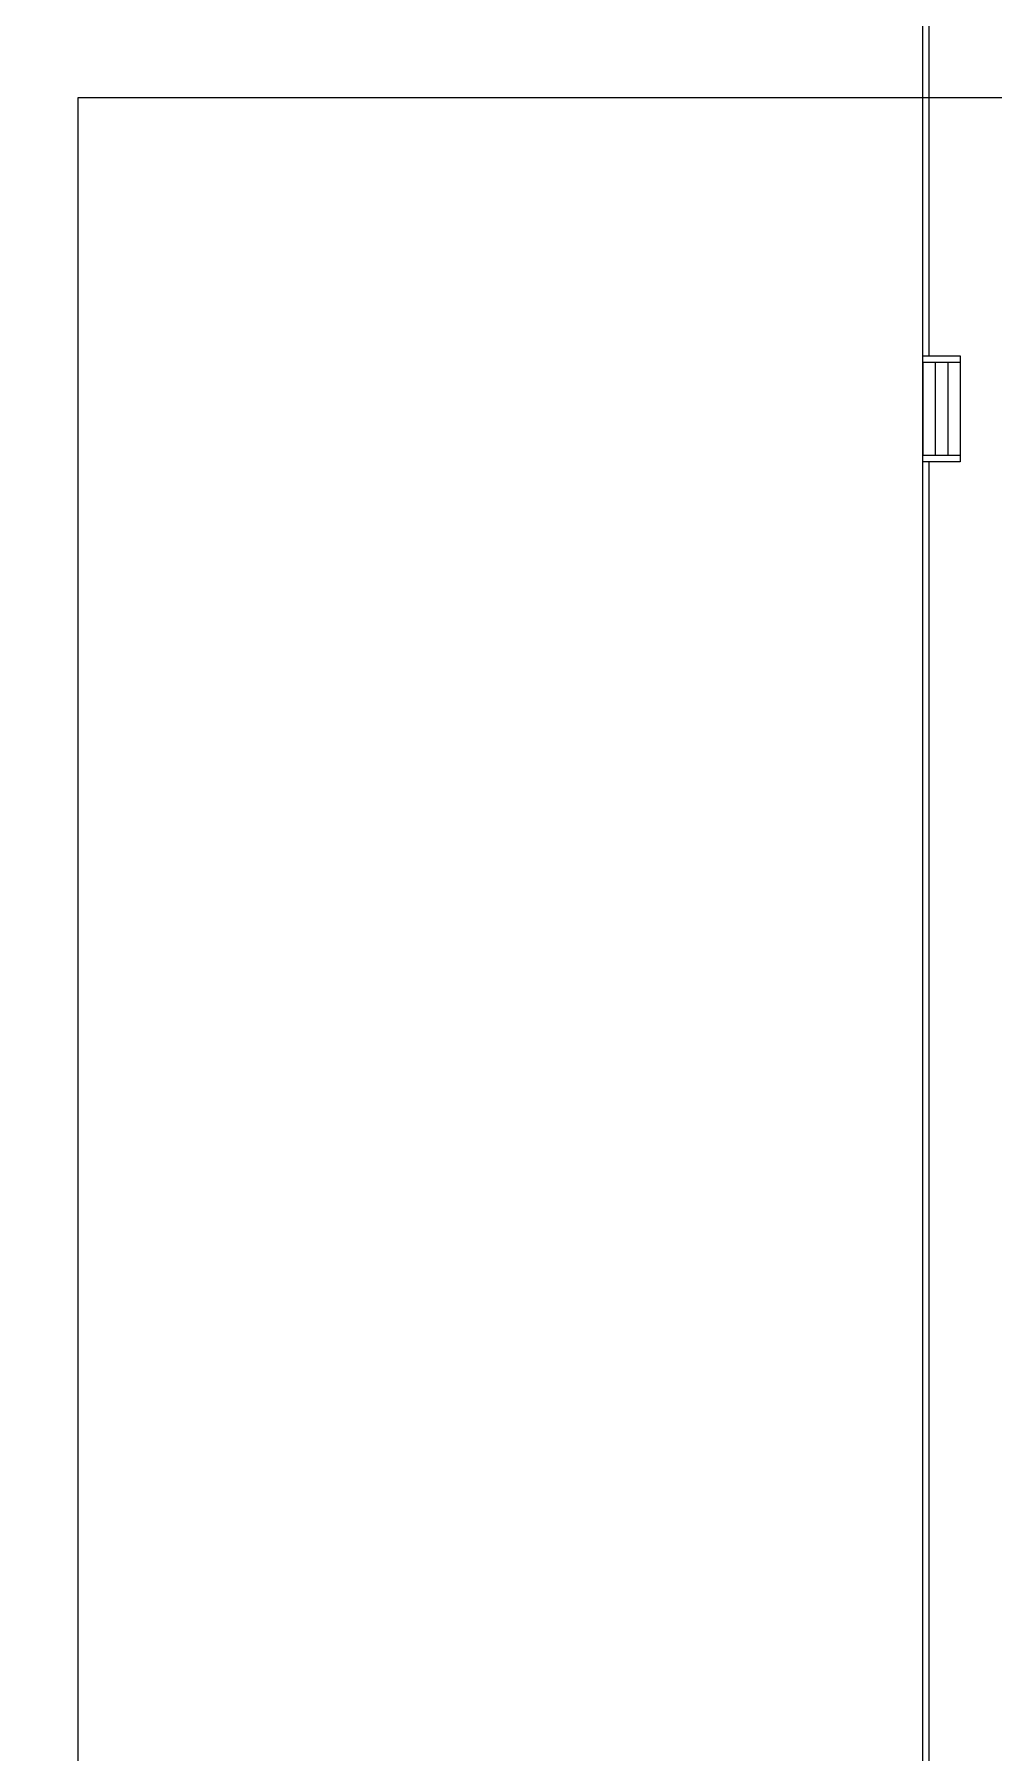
# Model space of a CAD drawing. Extents: x -59 to 582, y -1177 to 100.
# Drawn here: x 161.85 to 184.93, y -471.8 to -430.45 of the extents above; entities that cross this region are included whole.
import ezdxf

# ---------------------------------------------------------------- set-up
doc = ezdxf.new("R2010")
doc.units = 0
doc.header["$LTSCALE"] = 0.15
doc.layers.get('0').update_dxf_attribs({"color": 252})
doc.layers.add('0 sockets', color=252, linetype='Continuous')
doc.layers.add('bound', color=252, linetype='Continuous')
doc.layers.add('anal', color=252, linetype='Continuous', lineweight=20)
doc.styles.add('ROMAND', font='ROMAND.SHX')

# ---------------------------------------------------------------- blocks, each defined once
blk = doc.blocks.new('WQ')
h = blk.add_hatch(color=6)
h.dxf.hatch_style = 1
h.paths.add_polyline_path([(-126.091, 5), (-126.091, -169.521), (126.091, -169.521), (126.091, 5)])
h.paths.add_polyline_path([(121.091, 0), (121.091, -164.521), (-121.091, -164.521), (-121.091, 0)], flags=16)
at = {"layer": '0 sockets', "color": 3, "style": 'ROMAND'}
blk.add_attdef('ACCESS_CONTROL', (-48.663, 7.622), '', height=7.973, dxfattribs=at)
blk = doc.blocks.new('ARCH')
at = {"layer": 'anal'}
for p, q in [((5.325, 377.4), (5.325, 379.875)), ((5.475, 377.4), (5.475, 379.725)), ((5.325, 326.925), (5.325, 377.4)), ((5.475, 370.875), (5.475, 377.4)), ((5.325, 370.875), (6.225, 370.875)), ((5.325, 370.725), (6.225, 370.725)), ((5.325, 370.725), (5.625, 370.725)), ((5.325, 370.725), (5.325, 368.475)), ((5.625, 370.725), (5.625, 368.475)), ((5.925, 370.725), (5.925, 368.475)), ((6.225, 370.875), (6.225, 368.325)), ((6.225, 368.475), (5.325, 368.475)), ((6.225, 368.325), (5.325, 368.325)), ((5.475, 327.075), (5.475, 368.325))]:
    blk.add_line(p, q, dxfattribs=at)
at = {"layer": 'bound', "color": 2}
blk.add_lwpolyline([(91.902, 377.348), (94.426, 377.348), (94.426, 312.722), (-14.994, 312.722), (-14.994, 377.09), (94.639, 377.09)], dxfattribs=at)

msp = doc.modelspace()

# ---------------------------------------------------------------- block references
at = {"layer": '0 sockets', "color": 3}
for name, p in [('WQ', (244.611, -370.234)), ('ARCH', (177.903, -809.062))]:
    msp.add_blockref(name, p, dxfattribs=at)

doc.saveas('drawing.dxf')
